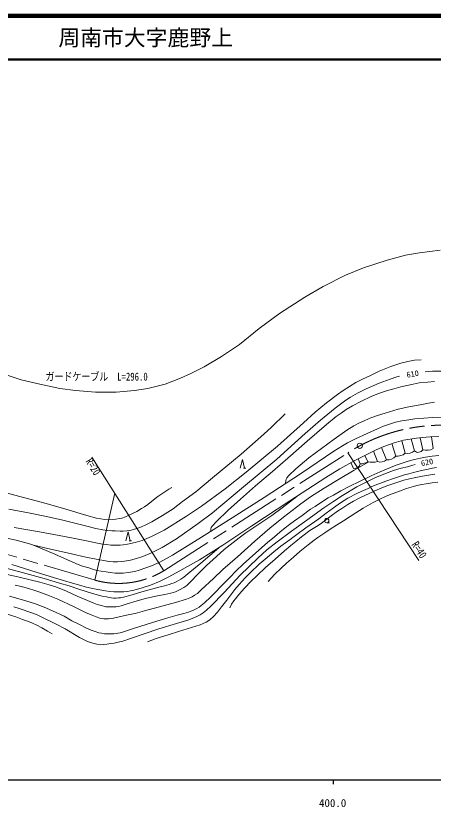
# Model space of a CAD drawing. Units: millimetres, scale not verified. Extents: x 40000 to 680000, y 20000 to 380000.
# Drawn here: x 395281 to 490867, y 198715 to 380000 of the extents above; entities that cross this region are included whole.
import ezdxf
from ezdxf.enums import TextEntityAlignment as Align

# ---------------------------------------------------------------- set-up
doc = ezdxf.new("R2010")
doc.units = ezdxf.units.MM
doc.header["$LTSCALE"] = 1000
doc.linetypes.add('CHAIN', pattern=[18.5, 12, -1.5, 3.5, -1.5])
for name, color, linetype, lineweight in [('M-BGD', 7, 'Continuous', 13), ('M-BMK', 2, 'CHAIN', 13), ('M-BMK-SRVR', 3, 'Continuous', 13), ('M-STR-HTXT', 7, 'Continuous', 13), ('M-TTL', 2, 'Continuous', 140), ('M-TTL-BAND', 7, 'Continuous', 25), ('M-TTL-LINE', 7, 'Continuous', 50)]:
    doc.layers.add(name, color=color, linetype=linetype, lineweight=lineweight)
doc.layers.add('M-TTL-TXT', color=7, linetype='Continuous')
doc.styles.add('ＭＳ ゴシック', font='')
doc.styles.get('ＭＳ ゴシック').set_extended_font_data('MS Gothic')

msp = doc.modelspace()

# ---------------------------------------------------------------- linework, layer by layer
at = {"layer": 'M-BGD'}
for p, q in [((486560, 280328), (485840, 283064)), ((488479, 280612), (487880, 283356)), ((490867, 280904), (490513, 283530)), ((480179, 278255), (479046, 281118)), ((482279, 279135), (481388, 282002)), ((484476, 279777), (483704, 282668)), ((475865, 277850), (475215, 279291)), ((478118, 277884), (477179, 280265)), ((472643, 276285), (472031, 277644)), ((474175, 277388), (473665, 278522)), ((447441, 276364), (447941, 276364)), ((466483, 263871), (467149, 263871)), ((421251, 259754), (421751, 259754))]:
    msp.add_line(p, q, dxfattribs=at)
for points in [[(394923, 262771), (400693, 261754), (405195, 260960), (408061, 260412), (411479, 259761), (413959, 259208), (415149, 258999), (416067, 258890), (417037, 258761), (417952, 258720), (419190, 258734), (419893, 258801), (420827, 258932), (422633, 259315), (424180, 259831), (426329, 260742), (429289, 262207), (434368, 265372), (437816, 267690), (443263, 271627), (448041, 275424), (455229, 281448), (461161, 286732), (463825, 289206), (466471, 291357), (468956, 293253), (470240, 294133), (471675, 295073), (473177, 295978), (474541, 296712), (476639, 297711), (478535, 298608), (481146, 299689), (483454, 300427), (485078, 300843), (486622, 301098), (488125, 301205)], [(399339, 258762), (402889, 257927), (407998, 256768), (411322, 255975), (413696, 255504), (415792, 255159), (416589, 255033), (417583, 254954), (418601, 254954), (419430, 254994), (420142, 255080), (421522, 255284), (422910, 255666), (424407, 256128), (426357, 256972), (428800, 258238), (432082, 260172), (437028, 263689), (440298, 266166), (447404, 272095), (455094, 278436), (461515, 284309), (465071, 287399), (468426, 290146), (470851, 291944), (471968, 292639), (473538, 293532), (475504, 294515), (478523, 295825), (480988, 296773), (482515, 297293), (483168, 297458)], [(489060, 298456), (490688, 298588), (493405, 298599), (494714, 298566), (496546, 298444), (498928, 298225), (503204, 297618), (506085, 297155), (513448, 295558), (520026, 293996), (523974, 293225), (527989, 292448), (530170, 292125), (532005, 291952), (534358, 291930), (536301, 292081), (538762, 292383), (540079, 292556)], [(439916, 261876), (439967, 262513), (440042, 262788), (440260, 263112), (441241, 264180), (443898, 266753), (446710, 269292), (450196, 272331), (454079, 275588), (457600, 278663), (461978, 282543), (466406, 286382), (468681, 288216), (469765, 288993), (470966, 289809), (472356, 290649), (474460, 291755), (476702, 292779), (478350, 293446), (480195, 294082), (481887, 294587), (483426, 294995), (485240, 295426), (486307, 295649), (487650, 295907), (489557, 296090), (491137, 296211)], [(457051, 272871), (457145, 273538), (457211, 273872), (457361, 274139), (457812, 274712), (459432, 276219), (462377, 278720), (468206, 283032), (471074, 285070), (472727, 286089), (473701, 286617), (475232, 287320), (476620, 287892), (478082, 288428), (479842, 288984), (482843, 289865), (485266, 290389), (487856, 290905), (489785, 291301), (491167, 291493)], [(393687, 267007), (398530, 266087), (401944, 265392), (405729, 264514), (411514, 263072), (413616, 262571), (415233, 262275), (416242, 262131), (417259, 262055), (418052, 262008), (419140, 261970), (419872, 261980), (420697, 262027), (421208, 262088), (421670, 262163), (422260, 262309), (423006, 262543), (424075, 262937), (425092, 263373), (426437, 264079), (428900, 265541), (431279, 267093), (433473, 268764), (436483, 270987), (440360, 274124), (446872, 279584), (452056, 284192), (453829, 285747), (456945, 288837)], [(393179, 260376), (395382, 259845), (398447, 259047), (399339, 258762), (401329, 257934), (403675, 256876), (408334, 254838), (409587, 254288), (410514, 253963), (412007, 253518), (413104, 253167), (413861, 252945), (414860, 252778), (415970, 252622), (416912, 252448), (418045, 252319), (418939, 252302), (419881, 252328), (421001, 252471), (422560, 252734), (423566, 253030), (426316, 254013), (428231, 254813), (431147, 256442), (438399, 260917), (444807, 264967), (452140, 269659), (460702, 275259), (468127, 280270), (470094, 281478), (471266, 282198), (473046, 283115), (475715, 284329), (478124, 285409), (479520, 285973), (481084, 286567), (482262, 286903), (483687, 287190), (485301, 287457), (486647, 287645), (488741, 287834), (490790, 288003), (493225, 288072)], [(394336, 254283), (399917, 252586), (404106, 251278), (408258, 250037), (410164, 249475), (411181, 249175), (412162, 248942), (413190, 248728), (414493, 248488), (415824, 248262), (416822, 248121), (417708, 248053), (418447, 248037), (419105, 248033), (419982, 248062), (420879, 248135), (421574, 248244), (422316, 248413), (424001, 248858), (426096, 249576), (428321, 250509), (430197, 251441), (432835, 252880), (434611, 253841), (437350, 255339), (442662, 258726), (449334, 263195), (458040, 268892), (466253, 274214), (469474, 276215), (473103, 278243), (477639, 280493), (479166, 281171), (480604, 281731), (481968, 282203), (482993, 282513), (484109, 282757), (485629, 283030), (487037, 283258), (488369, 283413), (490175, 283517), (492196, 283598)], [(393845, 247025), (396304, 246383), (397829, 245910), (399527, 245380), (401776, 244539), (403711, 243711), (406331, 242460), (408144, 241419), (409829, 240569), (411296, 239836), (412520, 239291), (413442, 238963), (414323, 238690), (414890, 238565), (415582, 238460), (416553, 238411), (417267, 238425), (417759, 238453), (418302, 238506), (418625, 238573), (419149, 238688), (419968, 238894), (421999, 239540), (425324, 240606), (429526, 241905), (432254, 242712), (433769, 243104), (434820, 243426), (435593, 243683), (436140, 243930), (436730, 244230), (437304, 244546), (437733, 244879), (438529, 245494), (439980, 246869), (441218, 248207), (441989, 249011), (443368, 250393), (444308, 251341), (445750, 252864), (447318, 254402), (450268, 257006), (452897, 259343), (454497, 260679), (455736, 261711), (456947, 262697), (457961, 263447), (459134, 264326), (460865, 265550), (462771, 266961), (463805, 267631), (465269, 268557), (466828, 269577), (468027, 270222), (469740, 271164), (471479, 272102), (474276, 273491), (476695, 274643), (478697, 275528), (481092, 276507), (482407, 277036), (483756, 277532), (485105, 277954), (486599, 278370), (487939, 278693), (489098, 278933), (490662, 279156), (492167, 279313)], [(395116, 249578), (396567, 249247), (398380, 248762), (399438, 248446), (400587, 248063), (402986, 247149), (404868, 246339), (408455, 244675), (411229, 243316), (412513, 242798), (413668, 242312), (414520, 242043), (414958, 241944), (415403, 241887), (415977, 241884), (416496, 241895), (417052, 241924), (417623, 242007), (417964, 242084), (421341, 242832), (422638, 243090), (424717, 243666), (427891, 244512), (431878, 245607), (434357, 246393), (435129, 246663), (435688, 246926), (436216, 247254), (436859, 247678), (437711, 248466), (440539, 251097), (442723, 253127), (446035, 256057), (450049, 259660), (453456, 262624), (456605, 265166), (460567, 268171), (462802, 269799), (465907, 271793), (469592, 274007), (472805, 275943), (476103, 277803)], [(446691, 276364), (447191, 278364), (447691, 276364)], [(394830, 244636), (396068, 244263), (398965, 243219), (400174, 242766), (401272, 242238), (404517, 240604), (406571, 239533), (409837, 237603), (411733, 236638), (412909, 236252), (413840, 236041), (414683, 235936), (415420, 235989), (416110, 236053), (417013, 236175), (417772, 236297), (418756, 236507), (419766, 236772), (421529, 237341), (428055, 239544), (432063, 240810), (434665, 241590), (436018, 242058), (436885, 242437), (437491, 242773), (438176, 243247), (438939, 243826), (439966, 244779), (442978, 247899), (446643, 251844), (450745, 255773), (452806, 257658), (455137, 259516), (458388, 261974), (461917, 264492), (465830, 267283), (467865, 268697), (470114, 270151), (473366, 272096), (475360, 273093), (477515, 274156), (479931, 275185), (481803, 275872), (483555, 276370), (484979, 276717), (486214, 277060), (486736, 277188)], [(425416, 236591), (427453, 237347), (430165, 238191), (432550, 238937), (435498, 239878), (437504, 240489), (438175, 240758), (438855, 241089), (439257, 241305), (439774, 241684), (440460, 242297), (441465, 243387), (442403, 244576), (443625, 246118), (445441, 248587), (446416, 249750), (447830, 251272), (448941, 252374), (450999, 254356), (452373, 255559), (454379, 257207), (455998, 258485), (458124, 260063), (459664, 261167), (461717, 262701), (464655, 264792), (466359, 266093), (468058, 267306), (469651, 268447), (470463, 268958), (471325, 269485), (471945, 269801), (472761, 270263), (473518, 270633), (474394, 271023), (475960, 271755), (476855, 272138), (478168, 272675), (479991, 273385), (481781, 273990), (484271, 274813), (485321, 275092), (486381, 275392), (488208, 275836), (489691, 276181), (490705, 276369), (491664, 276507)], [(444306, 244393), (444699, 245216), (445196, 245994), (445574, 246467), (446149, 247166), (447010, 248204), (447633, 248904), (449152, 250486), (450466, 251747), (452550, 253697), (454070, 255003), (455379, 256132), (456851, 257446), (458242, 258691), (459376, 259611), (460699, 260671), (462639, 262059), (464532, 263278), (465318, 263803), (467489, 265484), (468989, 266546), (469965, 267163), (471304, 268015), (472633, 268793), (474209, 269635), (477342, 271097), (479089, 271870), (480518, 272404), (482115, 272972), (484160, 273608), (485465, 273940), (486927, 274249), (488421, 274532), (489788, 274768), (491239, 275004)], [(389759, 271586), (402256, 268252), (406696, 267000), (411507, 265569), (413745, 264926), (414738, 264738), (415580, 264623), (416442, 264571), (417315, 264592), (418222, 264693), (418991, 264817), (419549, 264949), (420423, 265257), (421861, 265881), (422967, 266453), (424098, 267108), (424770, 267547), (425482, 268068), (426734, 269036), (427798, 269887), (428492, 270375), (429406, 270953), (430356, 271536), (431037, 271928)], [(453095, 250430), (454599, 252064), (456020, 253481), (457252, 254614), (458873, 256002), (460354, 257253), (462232, 258801), (463587, 259848), (464465, 260473), (466037, 261559), (467301, 262392), (468728, 263344), (470321, 264345), (471822, 265297), (473191, 266152), (474809, 267182), (476972, 268450), (478643, 269310), (479917, 269886), (480844, 270254), (483134, 271108), (484785, 271688), (486359, 272190), (487149, 272400), (488246, 272615), (489273, 272802), (490606, 273031), (491939, 273191)], [(392288, 252260), (396019, 251390), (400750, 250248), (402893, 249684), (404414, 249187), (406918, 248170), (409328, 247090), (413183, 245416), (413938, 245161), (414871, 244914), (415882, 244644), (416377, 244594), (416907, 244574), (417606, 244601), (418251, 244630), (418748, 244703), (419378, 244871), (420531, 245204), (423085, 245983), (425007, 246523), (427342, 247020), (429370, 247434), (430794, 247746), (431848, 248074), (432792, 248479), (433736, 249018), (434428, 249507), (435257, 250353), (436960, 252114), (438943, 254063), (441255, 256173), (443023, 257723), (445058, 259375), (446436, 260434), (447930, 261536), (450220, 263052), (453922, 265556), (456288, 267254), (459620, 269916)], [(420501, 259754), (421001, 261754), (421501, 259754)], [(392470, 253653), (396713, 252461), (401733, 251085), (405310, 250062), (407468, 249407), (409459, 248706), (411586, 248033), (413355, 247528), (415056, 247084), (416014, 246873), (416649, 246716), (417143, 246638), (417661, 246606), (418267, 246601), (418809, 246641), (419286, 246697), (420224, 246930), (421375, 247231), (424637, 248195), (428302, 249190), (429325, 249438), (430379, 249733), (430991, 249919), (431535, 250100), (432037, 250336), (432509, 250610), (433074, 250924), (433784, 251443), (435120, 252567), (437631, 254648), (441757, 258149)], [(381305, 244316), (383283, 244387), (384775, 244369), (385985, 244281), (387208, 244157), (388479, 243998), (389618, 243795), (390943, 243530), (392002, 243292), (393092, 243026), (394257, 242655), (395290, 242293), (396800, 241720), (398173, 241240), (399135, 240852), (400071, 240420), (401236, 239775), (402499, 239043), (403638, 238399)]]:
    msp.add_lwpolyline(points, dxfattribs=at)
msp.add_circle((466483, 264371), 500, dxfattribs=at)
for centre, radius, start, end in [((482581, 282181), 3061, 264.33676, 308.23577), ((484961, 282155), 2428, 258.47069, 311.18496), ((487405, 281244), 1246, 227.27082, 329.5171), ((489393, 283037), 2592, 249.33565, 304.64137), ((472752, 277749), 1468, 265.74525, 345.77947), ((474324, 280168), 2783, 266.94131, 303.61886), ((476920, 282585), 4852, 257.43267, 284.28537), ((478800, 280002), 2226, 252.15048, 308.2836), ((480383, 280715), 2469, 265.25447, 320.19443)]:
    msp.add_arc(centre, radius, start, end, dxfattribs=at)
at = {"layer": 'M-BMK'}
for p, q in [((429175, 252874), (471342, 279899)), ((383982, 259332), (413359, 250730))]:
    msp.add_line(p, q, dxfattribs=at)
for centre, radius, start, end in [((492930, 246224), 40000, 76.44677, 122.66243), ((418803, 269975), 20000, 254.20381, 301.23811)]:
    msp.add_arc(centre, radius, start, end, dxfattribs=at)
at = {"layer": 'M-BMK-SRVR'}
msp.add_circle((474069, 281498), 600, dxfattribs=at)
at = {"layer": 'M-STR-HTXT'}
for p, q in [((471342, 279899), (487550, 255215)), ((429175, 252874), (412712, 278900)), ((413359, 250730), (417931, 270649))]:
    msp.add_line(p, q, dxfattribs=at)
for points in [[(307703, 336507), (311665, 336154), (314446, 335854), (317216, 335420), (319715, 334904), (322879, 334172), (327018, 333029), (330299, 331807), (333208, 330656), (336105, 329344), (341798, 326411), (347698, 323128), (355858, 317792), (368335, 310012), (374683, 306152), (379810, 303406), (386913, 300016), (391415, 298275), (396475, 296643), (400765, 295585), (405388, 294631), (408930, 294167), (413508, 293789), (418258, 293752)], [(418258, 293752), (422467, 294162), (425492, 294608), (429466, 295585), (433005, 296967), (435401, 298072), (438424, 299620), (442368, 301941), (446534, 304704), (451031, 308352), (455685, 311794), (461436, 315552), (465675, 318021), (470810, 320572), (474938, 322304), (480357, 324036), (484526, 325138), (487702, 325724), (492504, 326350)]]:
    msp.add_lwpolyline(points, dxfattribs=at)
at = {"layer": 'M-TTL'}
msp.add_line((680000, 380000), (40000, 380000), dxfattribs=at)
at = {"layer": 'M-TTL-BAND'}
for p, q in [((40000, 205000), (579000, 205000)), ((468000, 205000), (468000, 204000))]:
    msp.add_line(p, q, dxfattribs=at)
at = {"layer": 'M-TTL-LINE'}
msp.add_line((40000, 370000), (680000, 370000), dxfattribs=at)

# ---------------------------------------------------------------- texts
at = {"layer": 'M-BGD', "style": 'ＭＳ ゴシック'}
for s, rotation, p in [('610', 9.533, (486161, 297969)), ('620', 11.437, (489467, 277741))]:
    msp.add_text(s, height=1320, rotation=rotation, dxfattribs=at).set_placement(p, align=Align.MIDDLE_CENTER)
at = {"layer": 'M-STR-HTXT', "style": 'ＭＳ ゴシック', "width": 0.8}
msp.add_text('ガードケーブル\u3000L=296.0', height=1833, dxfattribs=at).set_placement((413783, 295883), align=Align.BOTTOM_CENTER)
msp.add_text('R=20', height=1833, rotation=302.316, dxfattribs=at).set_placement((412712, 278900), align=Align.TOP_LEFT)
msp.add_text('R=40', height=1833, rotation=303.29, dxfattribs=at).set_placement((487550, 255215), align=Align.BOTTOM_RIGHT)
at = {"layer": 'M-TTL-BAND', "style": 'ＭＳ ゴシック'}
msp.add_text('400.0', height=1833, dxfattribs=at).set_placement((467844, 198195), align=Align.BOTTOM_CENTER)
at = {"layer": 'M-TTL-TXT', "style": 'ＭＳ ゴシック'}
msp.add_text('周南市大字鹿野上', height=3666, dxfattribs=at).set_placement((405024, 375000), align=Align.MIDDLE_LEFT)

doc.saveas('drawing.dxf')
